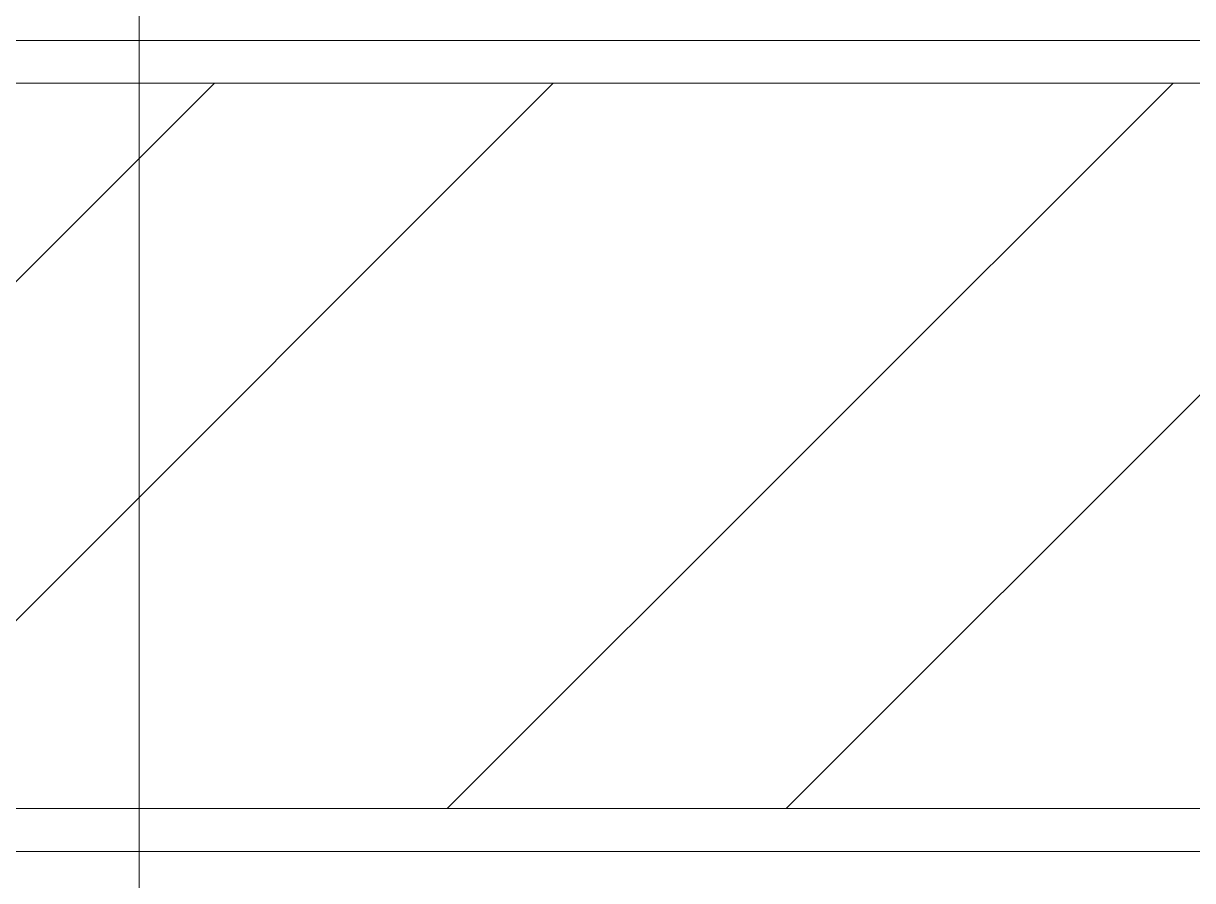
# Model space of a CAD drawing. Header units: millimetres. Extents: x 4003075 to 5615882, y 1445368 to 2591247.
# Drawn here: x 5399304 to 5402043, y 2442799 to 2444807 of the extents above; entities that cross this region are included whole.
import ezdxf

# ---------------------------------------------------------------- set-up
doc = ezdxf.new("R2010")
doc.units = ezdxf.units.MM
doc.layers.add('XR-평면도$0$A-CNTL', color=9, linetype='Continuous', lineweight=15)
doc.layers.add('XR-평면도$0$A-ELEV-LIN3', color=9, linetype='Continuous', lineweight=18)
pattern_1 = [(45, (5195882, 1106247), (-1122.532, 1122.532), []), (45, (5195882, 1107040.7), (-1122.532, 1122.532), [])]

# ---------------------------------------------------------------- blocks, each defined once
blk = doc.blocks.new('XR-평면도$0$중심선(210216)')
at = {"layer": 'XR-평면도$0$A-CNTL', "ltscale": 300}
blk.add_lwpolyline([(77000, 206000), (77000, -10000)], dxfattribs=at)

msp = doc.modelspace()

# ---------------------------------------------------------------- hatches: boundary and pattern name
at = {"layer": 'XR-평면도$0$A-ELEV-LIN3'}
h = msp.add_hatch(dxfattribs=at)
h.set_pattern_fill('STEEL', color=256, scale=500)
h.set_pattern_definition([(45, (5195882, 1106247), (-1122.532, 1122.532), []), (45, (5195882, 1107040.7), (-1122.532, 1122.532), [])])
h.paths.add_polyline_path([(5322875, 2431767.6), (5322875, 2430067.6), (5456375, 2430067.6), (5456375, 2431767.6)])
h.paths.add_polyline_path([(5364775, 2444667.6), (5364775, 2442967.6), (5498275, 2442967.6), (5498275, 2444667.6)])
h = msp.add_hatch(dxfattribs=at)
h.set_pattern_fill('STEEL', color=256, scale=500)
h.set_pattern_definition(pattern_1)
h.paths.add_polyline_path([(5322875, 2431767.6), (5322875, 2430067.6), (5456375, 2430067.6), (5456375, 2431767.6)])
h.paths.add_polyline_path([(5364775, 2444667.6), (5364775, 2442967.6), (5498275, 2442967.6), (5498275, 2444667.6)])
h = msp.add_hatch(dxfattribs=at)
h.set_pattern_fill('STEEL', color=256, scale=500)
h.set_pattern_definition(pattern_1)
h.paths.add_polyline_path([(5322875, 2431767.6), (5322875, 2430067.6), (5456375, 2430067.6), (5456375, 2431767.6)])
h.paths.add_polyline_path([(5364775, 2444667.6), (5364775, 2442967.6), (5498275, 2442967.6), (5498275, 2444667.6)])

# ---------------------------------------------------------------- linework, layer by layer
for points in [[(5498375, 2442867.6), (5498375, 2444767.6), (5364675, 2444767.6), (5364675, 2442867.6)], [(5498375.1, 2442867.6), (5498375.1, 2444767.6), (5364675, 2444767.6), (5364675, 2442867.6)], [(5498375.1, 2442867.6), (5498375.1, 2444767.6), (5364675, 2444767.6), (5364675, 2442867.6)], [(5498275, 2442967.6), (5498275, 2444667.6), (5364775, 2444667.6), (5364775, 2442967.6)], [(5498275, 2442967.6), (5498275, 2444667.6), (5364775, 2444667.6), (5364775, 2442967.6)], [(5498275, 2442967.6), (5498275, 2444667.6), (5364775, 2444667.6), (5364775, 2442967.6)]]:
    msp.add_lwpolyline(points, close=True, dxfattribs=at)

# ---------------------------------------------------------------- block references
at = {"layer": 'XR-평면도$0$A-CNTL'}
msp.add_blockref('XR-평면도$0$중심선(210216)', (5322575, 2339367.6), dxfattribs=at)

doc.saveas('drawing.dxf')
